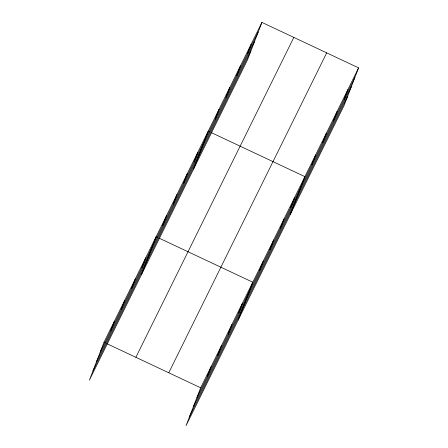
<?xml version="1.0" encoding="UTF-8"?>
<svg xmlns="http://www.w3.org/2000/svg" width="448" height="448" viewBox="0 0 448 448"><rect width="100%" height="100%" fill="white"/><g stroke="black" fill="none" stroke-linecap="round" stroke-linejoin="round"><path stroke-width="0.67" d="M261.923 22.4L103.992 342.317L89.404 380.128L247.33 60.211L261.923 22.4L358.596 67.872L344.008 105.683L186.077 425.6L200.67 387.789L358.596 67.872M110.684 330.882L114.414 321.199M121.106 309.764L124.841 300.087M131.527 288.652L135.262 278.97M141.949 267.534L145.684 257.858M141.518 274.557L156.111 236.746L157.338 237.322M162.798 225.31L166.533 215.628M173.219 204.193L176.954 194.516M183.646 183.081L187.382 173.398M194.068 161.963L197.803 152.286M193.637 168.986L208.225 131.169L209.451 131.751M215.23 119.095L218.966 109.418M225.971 97.339L229.706 87.662M236.706 75.589L240.442 65.906M247.447 53.833L251.182 44.156M207.357 376.354L211.092 366.671M217.778 355.236L221.514 345.559M228.206 334.124L231.941 324.442M238.627 313.006L242.362 303.33M238.196 320.029L252.784 282.212L159.174 238.185M259.476 270.777L263.211 261.1M269.898 249.665L273.633 239.988M280.319 228.553L284.054 218.87M290.746 207.435L294.482 197.758M290.31 214.458L304.903 176.641L211.294 132.614M311.909 164.567L315.644 154.89M322.644 142.811L326.379 133.134M333.385 121.061L337.12 111.378M344.126 99.305L347.861 89.622M100.257 351.994L258.188 32.077M96.673 361.278L254.604 41.362M92.982 370.843L250.914 50.932M135.895 357.319L293.826 37.408M168.767 372.781L326.693 52.864M196.935 397.466L354.861 77.549M193.351 406.75L351.282 86.834M189.661 416.315L347.592 96.398M103.992 342.317L105.218 342.894M107.061 343.756L200.67 387.789"/></g></svg>
